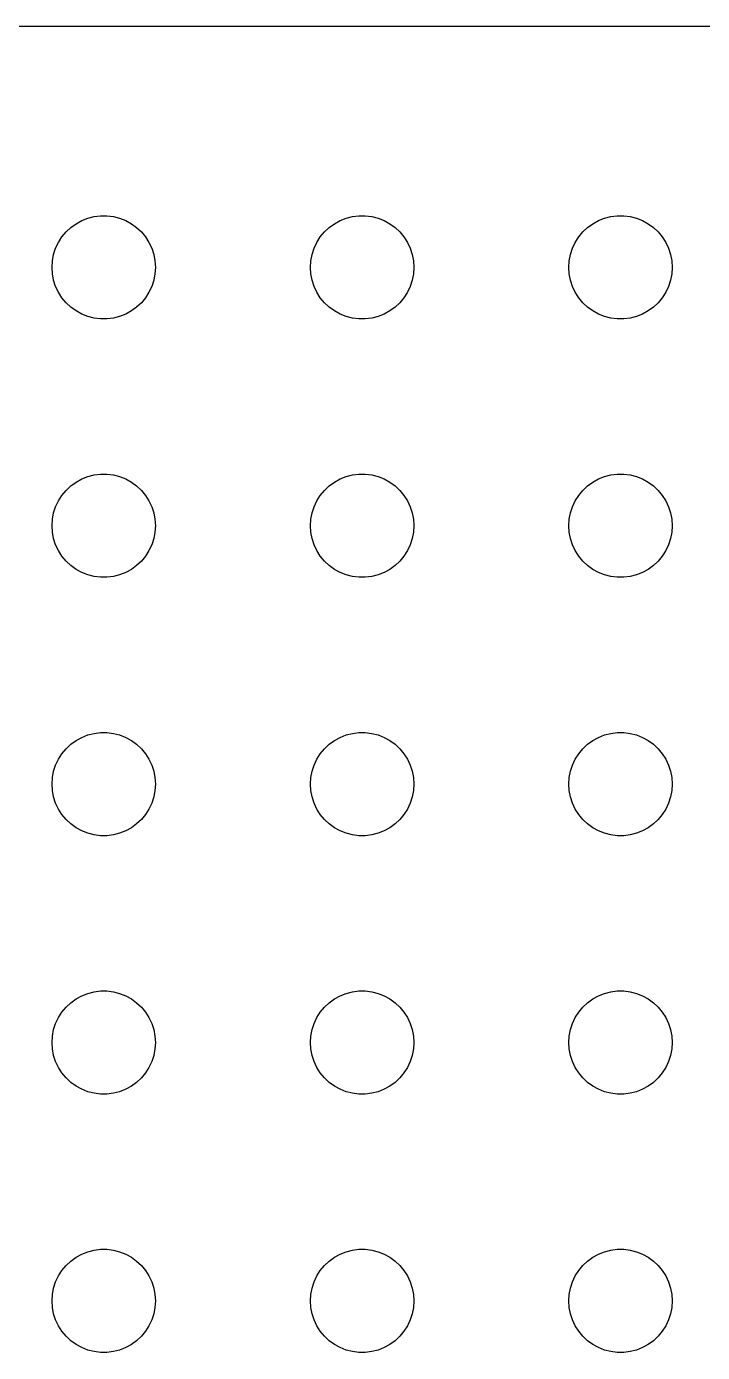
# Model space of a CAD drawing. Header units: metres. Extents: x -37 to 37, y 131 to 289.
# Drawn here: x -2.24 to 17.38, y 166.5 to 204.99 of the extents above; entities that cross this region are included whole.
import ezdxf

# ---------------------------------------------------------------- set-up
doc = ezdxf.new("R2010")
doc.units = ezdxf.units.M

msp = doc.modelspace()

# ---------------------------------------------------------------- linework, layer by layer
for p, q in [((32.3139, 204.99), (-32.3139, 204.99)), ((-0.638657, 199.357), (-0.463516, 199.427)), ((-0.463516, 199.427), (-0.281067, 199.473)), ((-0.281067, 199.473), (-0.094177, 199.497)), ((-0.094177, 199.497), (0.094177, 199.497)), ((0.094177, 199.497), (0.281067, 199.473)), ((0.281067, 199.473), (0.463516, 199.427)), ((0.463516, 199.427), (0.638657, 199.357)), ((6.86133, 199.357), (7.03647, 199.427)), ((7.03647, 199.427), (7.21892, 199.473)), ((7.21892, 199.473), (7.40581, 199.497)), ((7.40581, 199.497), (7.59418, 199.497)), ((7.59418, 199.497), (7.78107, 199.473)), ((7.78107, 199.473), (7.96352, 199.427)), ((7.96352, 199.427), (8.13866, 199.357)), ((14.3613, 199.357), (14.5365, 199.427)), ((14.5365, 199.427), (14.7189, 199.473)), ((14.7189, 199.473), (14.9058, 199.497)), ((14.9058, 199.497), (15.0942, 199.497)), ((15.0942, 199.497), (15.2811, 199.473)), ((15.2811, 199.473), (15.4635, 199.427)), ((15.4635, 199.427), (15.6387, 199.357)), ((-1.21352, 198.882), (-1.09344, 199.027)), ((-1.09344, 199.027), (-0.956131, 199.156)), ((-0.956131, 199.156), (-0.803726, 199.266)), ((-0.803726, 199.266), (-0.638657, 199.357)), ((0.638657, 199.357), (0.803726, 199.266)), ((0.803726, 199.266), (0.956131, 199.156)), ((0.956131, 199.156), (1.09344, 199.027)), ((1.09344, 199.027), (1.21352, 198.882)), ((6.28647, 198.882), (6.40654, 199.027)), ((6.40654, 199.027), (6.54385, 199.156)), ((6.54385, 199.156), (6.69626, 199.266)), ((6.69626, 199.266), (6.86133, 199.357)), ((8.13866, 199.357), (8.30373, 199.266)), ((8.30373, 199.266), (8.45613, 199.156)), ((8.45613, 199.156), (8.59344, 199.027)), ((8.59344, 199.027), (8.71352, 198.882)), ((13.7865, 198.882), (13.9065, 199.027)), ((13.9065, 199.027), (14.0439, 199.156)), ((14.0439, 199.156), (14.1963, 199.266)), ((14.1963, 199.266), (14.3613, 199.357)), ((15.6387, 199.357), (15.8037, 199.266)), ((15.8037, 199.266), (15.9561, 199.156)), ((15.9561, 199.156), (16.0934, 199.027)), ((16.0934, 199.027), (16.2135, 198.882)), ((-1.39465, 198.552), (-1.31445, 198.723)), ((-1.31445, 198.723), (-1.21352, 198.882)), ((1.21352, 198.882), (1.31445, 198.723)), ((1.31445, 198.723), (1.39465, 198.552)), ((6.10533, 198.552), (6.18553, 198.723)), ((6.18553, 198.723), (6.28647, 198.882)), ((8.71352, 198.882), (8.81445, 198.723)), ((8.81445, 198.723), (8.89465, 198.552)), ((13.6053, 198.552), (13.6855, 198.723)), ((13.6855, 198.723), (13.7865, 198.882)), ((16.2135, 198.882), (16.3145, 198.723)), ((16.3145, 198.723), (16.3947, 198.552)), ((-1.48816, 198.188), (-1.45287, 198.373)), ((-1.45287, 198.373), (-1.39465, 198.552)), ((1.39465, 198.552), (1.45287, 198.373)), ((1.45287, 198.373), (1.48816, 198.188)), ((6.01183, 198.188), (6.04712, 198.373)), ((6.04712, 198.373), (6.10533, 198.552)), ((8.89465, 198.552), (8.95287, 198.373)), ((8.95287, 198.373), (8.98816, 198.188)), ((13.5118, 198.188), (13.5471, 198.373)), ((13.5471, 198.373), (13.6053, 198.552)), ((16.3947, 198.552), (16.4529, 198.373)), ((16.4529, 198.373), (16.4882, 198.188)), ((-1.5, 198), (-1.48816, 198.188)), ((-1.48816, 197.812), (-1.5, 198)), ((1.48816, 198.188), (1.5, 198)), ((1.5, 198), (1.48816, 197.812)), ((6, 198), (6.01183, 198.188)), ((6.01183, 197.812), (6, 198)), ((8.98816, 198.188), (9, 198)), ((9, 198), (8.98816, 197.812)), ((13.5, 198), (13.5118, 198.188)), ((13.5118, 197.812), (13.5, 198)), ((16.4882, 198.188), (16.5, 198)), ((16.5, 198), (16.4882, 197.812)), ((-1.45287, 197.627), (-1.48816, 197.812)), ((-1.39465, 197.448), (-1.45287, 197.627)), ((-1.31445, 197.277), (-1.39465, 197.448)), ((1.39465, 197.448), (1.31445, 197.277)), ((1.45287, 197.627), (1.39465, 197.448)), ((1.48816, 197.812), (1.45287, 197.627)), ((6.04712, 197.627), (6.01183, 197.812)), ((6.10533, 197.448), (6.04712, 197.627)), ((6.18553, 197.277), (6.10533, 197.448)), ((8.89465, 197.448), (8.81445, 197.277)), ((8.95287, 197.627), (8.89465, 197.448)), ((8.98816, 197.812), (8.95287, 197.627)), ((13.5471, 197.627), (13.5118, 197.812)), ((13.6053, 197.448), (13.5471, 197.627)), ((13.6855, 197.277), (13.6053, 197.448)), ((16.3947, 197.448), (16.3145, 197.277)), ((16.4529, 197.627), (16.3947, 197.448)), ((16.4882, 197.812), (16.4529, 197.627)), ((-1.21352, 197.118), (-1.31445, 197.277)), ((-1.09344, 196.973), (-1.21352, 197.118)), ((1.21352, 197.118), (1.09344, 196.973)), ((1.31445, 197.277), (1.21352, 197.118)), ((6.28647, 197.118), (6.18553, 197.277)), ((6.40654, 196.973), (6.28647, 197.118)), ((8.71352, 197.118), (8.59344, 196.973)), ((8.81445, 197.277), (8.71352, 197.118)), ((13.7865, 197.118), (13.6855, 197.277)), ((13.9065, 196.973), (13.7865, 197.118)), ((16.2135, 197.118), (16.0934, 196.973)), ((16.3145, 197.277), (16.2135, 197.118)), ((-0.956131, 196.844), (-1.09344, 196.973)), ((-0.803726, 196.734), (-0.956131, 196.844)), ((-0.638657, 196.643), (-0.803726, 196.734)), ((0.803726, 196.734), (0.638657, 196.643)), ((0.956131, 196.844), (0.803726, 196.734)), ((1.09344, 196.973), (0.956131, 196.844)), ((6.54385, 196.844), (6.40654, 196.973)), ((6.69626, 196.734), (6.54385, 196.844)), ((6.86133, 196.643), (6.69626, 196.734)), ((8.30373, 196.734), (8.13866, 196.643)), ((8.45613, 196.844), (8.30373, 196.734)), ((8.59344, 196.973), (8.45613, 196.844)), ((14.0439, 196.844), (13.9065, 196.973)), ((14.1963, 196.734), (14.0439, 196.844)), ((14.3613, 196.643), (14.1963, 196.734)), ((15.8037, 196.734), (15.6387, 196.643)), ((15.9561, 196.844), (15.8037, 196.734)), ((16.0934, 196.973), (15.9561, 196.844)), ((-0.463516, 196.573), (-0.638657, 196.643)), ((-0.281067, 196.527), (-0.463516, 196.573)), ((-0.094177, 196.503), (-0.281067, 196.527)), ((0.094177, 196.503), (-0.094177, 196.503)), ((0.281067, 196.527), (0.094177, 196.503)), ((0.463516, 196.573), (0.281067, 196.527)), ((0.638657, 196.643), (0.463516, 196.573)), ((7.03647, 196.573), (6.86133, 196.643)), ((7.21892, 196.527), (7.03647, 196.573)), ((7.40581, 196.503), (7.21892, 196.527)), ((7.59418, 196.503), (7.40581, 196.503)), ((7.78107, 196.527), (7.59418, 196.503)), ((7.96352, 196.573), (7.78107, 196.527)), ((8.13866, 196.643), (7.96352, 196.573)), ((14.5365, 196.573), (14.3613, 196.643)), ((14.7189, 196.527), (14.5365, 196.573)), ((14.9058, 196.503), (14.7189, 196.527)), ((15.0942, 196.503), (14.9058, 196.503)), ((15.2811, 196.527), (15.0942, 196.503)), ((15.4635, 196.573), (15.2811, 196.527)), ((15.6387, 196.643), (15.4635, 196.573)), ((-0.956131, 191.656), (-0.803726, 191.766)), ((-0.803726, 191.766), (-0.638657, 191.857)), ((-0.638657, 191.857), (-0.463516, 191.927)), ((-0.463516, 191.927), (-0.281067, 191.973)), ((-0.281067, 191.973), (-0.094177, 191.997)), ((-0.094177, 191.997), (0.094177, 191.997)), ((0.094177, 191.997), (0.281067, 191.973)), ((0.281067, 191.973), (0.463516, 191.927)), ((0.463516, 191.927), (0.638657, 191.857)), ((0.638657, 191.857), (0.803726, 191.766)), ((0.803726, 191.766), (0.956131, 191.656)), ((6.54385, 191.656), (6.69626, 191.766)), ((6.69626, 191.766), (6.86133, 191.857)), ((6.86133, 191.857), (7.03647, 191.927)), ((7.03647, 191.927), (7.21892, 191.973)), ((7.21892, 191.973), (7.40581, 191.997)), ((7.40581, 191.997), (7.59418, 191.997)), ((7.59418, 191.997), (7.78107, 191.973)), ((7.78107, 191.973), (7.96352, 191.927)), ((7.96352, 191.927), (8.13866, 191.857)), ((8.13866, 191.857), (8.30373, 191.766)), ((8.30373, 191.766), (8.45613, 191.656)), ((14.0439, 191.656), (14.1963, 191.766)), ((14.1963, 191.766), (14.3613, 191.857)), ((14.3613, 191.857), (14.5365, 191.927)), ((14.5365, 191.927), (14.7189, 191.973)), ((14.7189, 191.973), (14.9058, 191.997)), ((14.9058, 191.997), (15.0942, 191.997)), ((15.0942, 191.997), (15.2811, 191.973)), ((15.2811, 191.973), (15.4635, 191.927)), ((15.4635, 191.927), (15.6387, 191.857)), ((15.6387, 191.857), (15.8037, 191.766)), ((15.8037, 191.766), (15.9561, 191.656)), ((-1.31445, 191.223), (-1.21352, 191.382)), ((-1.21352, 191.382), (-1.09344, 191.527)), ((-1.09344, 191.527), (-0.956131, 191.656)), ((0.956131, 191.656), (1.09344, 191.527)), ((1.09344, 191.527), (1.21352, 191.382)), ((1.21352, 191.382), (1.31445, 191.223)), ((6.18553, 191.223), (6.28647, 191.382)), ((6.28647, 191.382), (6.40654, 191.527)), ((6.40654, 191.527), (6.54385, 191.656)), ((8.45613, 191.656), (8.59344, 191.527)), ((8.59344, 191.527), (8.71352, 191.382)), ((8.71352, 191.382), (8.81445, 191.223)), ((13.6855, 191.223), (13.7865, 191.382)), ((13.7865, 191.382), (13.9065, 191.527)), ((13.9065, 191.527), (14.0439, 191.656)), ((15.9561, 191.656), (16.0934, 191.527)), ((16.0934, 191.527), (16.2135, 191.382)), ((16.2135, 191.382), (16.3145, 191.223)), ((-1.45287, 190.873), (-1.39465, 191.052)), ((-1.39465, 191.052), (-1.31445, 191.223)), ((1.31445, 191.223), (1.39465, 191.052)), ((1.39465, 191.052), (1.45287, 190.873)), ((6.04712, 190.873), (6.10533, 191.052)), ((6.10533, 191.052), (6.18553, 191.223)), ((8.81445, 191.223), (8.89465, 191.052)), ((8.89465, 191.052), (8.95287, 190.873)), ((13.5471, 190.873), (13.6053, 191.052)), ((13.6053, 191.052), (13.6855, 191.223)), ((16.3145, 191.223), (16.3947, 191.052)), ((16.3947, 191.052), (16.4529, 190.873)), ((-1.5, 190.5), (-1.48816, 190.688)), ((-1.48816, 190.688), (-1.45287, 190.873)), ((1.45287, 190.873), (1.48816, 190.688)), ((1.48816, 190.688), (1.5, 190.5)), ((6, 190.5), (6.01183, 190.688)), ((6.01183, 190.688), (6.04712, 190.873)), ((8.95287, 190.873), (8.98816, 190.688)), ((8.98816, 190.688), (9, 190.5)), ((13.5, 190.5), (13.5118, 190.688)), ((13.5118, 190.688), (13.5471, 190.873)), ((16.4529, 190.873), (16.4882, 190.688)), ((16.4882, 190.688), (16.5, 190.5)), ((-1.48816, 190.312), (-1.5, 190.5)), ((-1.45287, 190.127), (-1.48816, 190.312)), ((-1.39465, 189.948), (-1.45287, 190.127)), ((1.45287, 190.127), (1.39465, 189.948)), ((1.48816, 190.312), (1.45287, 190.127)), ((1.5, 190.5), (1.48816, 190.312)), ((6.01183, 190.312), (6, 190.5)), ((6.04712, 190.127), (6.01183, 190.312)), ((6.10533, 189.948), (6.04712, 190.127)), ((8.95287, 190.127), (8.89465, 189.948)), ((8.98816, 190.312), (8.95287, 190.127)), ((9, 190.5), (8.98816, 190.312)), ((13.5118, 190.312), (13.5, 190.5)), ((13.5471, 190.127), (13.5118, 190.312)), ((13.6053, 189.948), (13.5471, 190.127)), ((16.4529, 190.127), (16.3947, 189.948)), ((16.4882, 190.312), (16.4529, 190.127)), ((16.5, 190.5), (16.4882, 190.312)), ((-1.31445, 189.777), (-1.39465, 189.948)), ((-1.21352, 189.618), (-1.31445, 189.777)), ((1.31445, 189.777), (1.21352, 189.618)), ((1.39465, 189.948), (1.31445, 189.777)), ((6.18553, 189.777), (6.10533, 189.948)), ((6.28647, 189.618), (6.18553, 189.777)), ((8.81445, 189.777), (8.71352, 189.618)), ((8.89465, 189.948), (8.81445, 189.777)), ((13.6855, 189.777), (13.6053, 189.948)), ((13.7865, 189.618), (13.6855, 189.777)), ((16.3145, 189.777), (16.2135, 189.618)), ((16.3947, 189.948), (16.3145, 189.777)), ((-1.09344, 189.473), (-1.21352, 189.618)), ((-0.956131, 189.344), (-1.09344, 189.473)), ((1.09344, 189.473), (0.956131, 189.344)), ((1.21352, 189.618), (1.09344, 189.473)), ((6.40654, 189.473), (6.28647, 189.618)), ((6.54385, 189.344), (6.40654, 189.473)), ((8.59344, 189.473), (8.45613, 189.344)), ((8.71352, 189.618), (8.59344, 189.473)), ((13.9065, 189.473), (13.7865, 189.618)), ((14.0439, 189.344), (13.9065, 189.473)), ((16.0934, 189.473), (15.9561, 189.344)), ((16.2135, 189.618), (16.0934, 189.473)), ((-0.803726, 189.234), (-0.956131, 189.344)), ((-0.638657, 189.143), (-0.803726, 189.234)), ((-0.463516, 189.073), (-0.638657, 189.143)), ((-0.281067, 189.027), (-0.463516, 189.073)), ((-0.094177, 189.003), (-0.281067, 189.027)), ((0.094177, 189.003), (-0.094177, 189.003)), ((0.281067, 189.027), (0.094177, 189.003)), ((0.463516, 189.073), (0.281067, 189.027)), ((0.638657, 189.143), (0.463516, 189.073)), ((0.803726, 189.234), (0.638657, 189.143)), ((0.956131, 189.344), (0.803726, 189.234)), ((6.69626, 189.234), (6.54385, 189.344)), ((6.86133, 189.143), (6.69626, 189.234)), ((7.03647, 189.073), (6.86133, 189.143)), ((7.21892, 189.027), (7.03647, 189.073)), ((7.40581, 189.003), (7.21892, 189.027)), ((7.59418, 189.003), (7.40581, 189.003)), ((7.78107, 189.027), (7.59418, 189.003)), ((7.96352, 189.073), (7.78107, 189.027)), ((8.13866, 189.143), (7.96352, 189.073)), ((8.30373, 189.234), (8.13866, 189.143)), ((8.45613, 189.344), (8.30373, 189.234)), ((14.1963, 189.234), (14.0439, 189.344)), ((14.3613, 189.143), (14.1963, 189.234)), ((14.5365, 189.073), (14.3613, 189.143)), ((14.7189, 189.027), (14.5365, 189.073)), ((14.9058, 189.003), (14.7189, 189.027)), ((15.0942, 189.003), (14.9058, 189.003)), ((15.2811, 189.027), (15.0942, 189.003)), ((15.4635, 189.073), (15.2811, 189.027)), ((15.6387, 189.143), (15.4635, 189.073)), ((15.8037, 189.234), (15.6387, 189.143)), ((15.9561, 189.344), (15.8037, 189.234)), ((-0.803726, 184.266), (-0.638657, 184.357)), ((-0.638657, 184.357), (-0.463516, 184.427)), ((-0.463516, 184.427), (-0.281067, 184.473)), ((-0.281067, 184.473), (-0.094177, 184.497)), ((-0.094177, 184.497), (0.094177, 184.497)), ((0.094177, 184.497), (0.281067, 184.473)), ((0.281067, 184.473), (0.463516, 184.427)), ((0.463516, 184.427), (0.638657, 184.357)), ((0.638657, 184.357), (0.803726, 184.266)), ((6.69626, 184.266), (6.86133, 184.357)), ((6.86133, 184.357), (7.03647, 184.427)), ((7.03647, 184.427), (7.21892, 184.473)), ((7.21892, 184.473), (7.40581, 184.497)), ((7.40581, 184.497), (7.59418, 184.497)), ((7.59418, 184.497), (7.78107, 184.473)), ((7.78107, 184.473), (7.96352, 184.427)), ((7.96352, 184.427), (8.13866, 184.357)), ((8.13866, 184.357), (8.30373, 184.266)), ((14.1963, 184.266), (14.3613, 184.357)), ((14.3613, 184.357), (14.5365, 184.427)), ((14.5365, 184.427), (14.7189, 184.473)), ((14.7189, 184.473), (14.9058, 184.497)), ((14.9058, 184.497), (15.0942, 184.497)), ((15.0942, 184.497), (15.2811, 184.473)), ((15.2811, 184.473), (15.4635, 184.427)), ((15.4635, 184.427), (15.6387, 184.357)), ((15.6387, 184.357), (15.8037, 184.266)), ((-1.21352, 183.882), (-1.09344, 184.027)), ((-1.09344, 184.027), (-0.956131, 184.156)), ((-0.956131, 184.156), (-0.803726, 184.266)), ((0.803726, 184.266), (0.956131, 184.156)), ((0.956131, 184.156), (1.09344, 184.027)), ((1.09344, 184.027), (1.21352, 183.882)), ((6.28647, 183.882), (6.40654, 184.027)), ((6.40654, 184.027), (6.54385, 184.156)), ((6.54385, 184.156), (6.69626, 184.266)), ((8.30373, 184.266), (8.45613, 184.156)), ((8.45613, 184.156), (8.59344, 184.027)), ((8.59344, 184.027), (8.71352, 183.882)), ((13.7865, 183.882), (13.9065, 184.027)), ((13.9065, 184.027), (14.0439, 184.156)), ((14.0439, 184.156), (14.1963, 184.266)), ((15.8037, 184.266), (15.9561, 184.156)), ((15.9561, 184.156), (16.0934, 184.027)), ((16.0934, 184.027), (16.2135, 183.882)), ((-1.39465, 183.552), (-1.31445, 183.723)), ((-1.31445, 183.723), (-1.21352, 183.882)), ((1.21352, 183.882), (1.31445, 183.723)), ((1.31445, 183.723), (1.39465, 183.552)), ((6.10533, 183.552), (6.18553, 183.723)), ((6.18553, 183.723), (6.28647, 183.882)), ((8.71352, 183.882), (8.81445, 183.723)), ((8.81445, 183.723), (8.89465, 183.552)), ((13.6053, 183.552), (13.6855, 183.723)), ((13.6855, 183.723), (13.7865, 183.882)), ((16.2135, 183.882), (16.3145, 183.723)), ((16.3145, 183.723), (16.3947, 183.552)), ((-1.48816, 183.188), (-1.45287, 183.373)), ((-1.45287, 183.373), (-1.39465, 183.552)), ((1.39465, 183.552), (1.45287, 183.373)), ((1.45287, 183.373), (1.48816, 183.188)), ((6.01183, 183.188), (6.04712, 183.373)), ((6.04712, 183.373), (6.10533, 183.552)), ((8.89465, 183.552), (8.95287, 183.373)), ((8.95287, 183.373), (8.98816, 183.188)), ((13.5118, 183.188), (13.5471, 183.373)), ((13.5471, 183.373), (13.6053, 183.552)), ((16.3947, 183.552), (16.4529, 183.373)), ((16.4529, 183.373), (16.4882, 183.188)), ((-1.5, 183), (-1.48816, 183.188)), ((-1.48816, 182.812), (-1.5, 183)), ((1.48816, 183.188), (1.5, 183)), ((1.5, 183), (1.48816, 182.812)), ((6, 183), (6.01183, 183.188)), ((6.01183, 182.812), (6, 183)), ((8.98816, 183.188), (9, 183)), ((9, 183), (8.98816, 182.812)), ((13.5, 183), (13.5118, 183.188)), ((13.5118, 182.812), (13.5, 183)), ((16.4882, 183.188), (16.5, 183)), ((16.5, 183), (16.4882, 182.812)), ((-1.45287, 182.627), (-1.48816, 182.812)), ((-1.39465, 182.448), (-1.45287, 182.627)), ((-1.31445, 182.277), (-1.39465, 182.448)), ((1.39465, 182.448), (1.31445, 182.277)), ((1.45287, 182.627), (1.39465, 182.448)), ((1.48816, 182.812), (1.45287, 182.627)), ((6.04712, 182.627), (6.01183, 182.812)), ((6.10533, 182.448), (6.04712, 182.627)), ((6.18553, 182.277), (6.10533, 182.448)), ((8.89465, 182.448), (8.81445, 182.277)), ((8.95287, 182.627), (8.89465, 182.448)), ((8.98816, 182.812), (8.95287, 182.627)), ((13.5471, 182.627), (13.5118, 182.812)), ((13.6053, 182.448), (13.5471, 182.627)), ((13.6855, 182.277), (13.6053, 182.448)), ((16.3947, 182.448), (16.3145, 182.277)), ((16.4529, 182.627), (16.3947, 182.448)), ((16.4882, 182.812), (16.4529, 182.627)), ((-1.21352, 182.118), (-1.31445, 182.277)), ((-1.09344, 181.973), (-1.21352, 182.118)), ((1.21352, 182.118), (1.09344, 181.973)), ((1.31445, 182.277), (1.21352, 182.118)), ((6.28647, 182.118), (6.18553, 182.277)), ((6.40654, 181.973), (6.28647, 182.118)), ((8.71352, 182.118), (8.59344, 181.973)), ((8.81445, 182.277), (8.71352, 182.118)), ((13.7865, 182.118), (13.6855, 182.277)), ((13.9065, 181.973), (13.7865, 182.118)), ((16.2135, 182.118), (16.0934, 181.973)), ((16.3145, 182.277), (16.2135, 182.118)), ((-0.956131, 181.844), (-1.09344, 181.973)), ((-0.803726, 181.734), (-0.956131, 181.844)), ((-0.638657, 181.643), (-0.803726, 181.734)), ((0.803726, 181.734), (0.638657, 181.643)), ((0.956131, 181.844), (0.803726, 181.734)), ((1.09344, 181.973), (0.956131, 181.844)), ((6.54385, 181.844), (6.40654, 181.973)), ((6.69626, 181.734), (6.54385, 181.844)), ((6.86133, 181.643), (6.69626, 181.734)), ((8.30373, 181.734), (8.13866, 181.643)), ((8.45613, 181.844), (8.30373, 181.734)), ((8.59344, 181.973), (8.45613, 181.844)), ((14.0439, 181.844), (13.9065, 181.973)), ((14.1963, 181.734), (14.0439, 181.844)), ((14.3613, 181.643), (14.1963, 181.734)), ((15.8037, 181.734), (15.6387, 181.643)), ((15.9561, 181.844), (15.8037, 181.734)), ((16.0934, 181.973), (15.9561, 181.844)), ((-0.463516, 181.573), (-0.638657, 181.643)), ((-0.281067, 181.527), (-0.463516, 181.573)), ((-0.094177, 181.503), (-0.281067, 181.527)), ((0.094177, 181.503), (-0.094177, 181.503)), ((0.281067, 181.527), (0.094177, 181.503)), ((0.463516, 181.573), (0.281067, 181.527)), ((0.638657, 181.643), (0.463516, 181.573)), ((7.03647, 181.573), (6.86133, 181.643)), ((7.21892, 181.527), (7.03647, 181.573)), ((7.40581, 181.503), (7.21892, 181.527)), ((7.59418, 181.503), (7.40581, 181.503)), ((7.78107, 181.527), (7.59418, 181.503)), ((7.96352, 181.573), (7.78107, 181.527)), ((8.13866, 181.643), (7.96352, 181.573)), ((14.5365, 181.573), (14.3613, 181.643)), ((14.7189, 181.527), (14.5365, 181.573)), ((14.9058, 181.503), (14.7189, 181.527)), ((15.0942, 181.503), (14.9058, 181.503)), ((15.2811, 181.527), (15.0942, 181.503)), ((15.4635, 181.573), (15.2811, 181.527)), ((15.6387, 181.643), (15.4635, 181.573)), ((-1.09344, 176.527), (-0.956131, 176.656)), ((-0.956131, 176.656), (-0.803726, 176.766)), ((-0.803726, 176.766), (-0.638657, 176.857)), ((-0.638657, 176.857), (-0.463516, 176.927)), ((-0.463516, 176.927), (-0.281067, 176.973)), ((-0.281067, 176.973), (-0.094177, 176.997)), ((-0.094177, 176.997), (0.094177, 176.997)), ((0.094177, 176.997), (0.281067, 176.973)), ((0.281067, 176.973), (0.463516, 176.927)), ((0.463516, 176.927), (0.638657, 176.857)), ((0.638657, 176.857), (0.803726, 176.766)), ((0.803726, 176.766), (0.956131, 176.656)), ((0.956131, 176.656), (1.09344, 176.527)), ((6.40654, 176.527), (6.54385, 176.656)), ((6.54385, 176.656), (6.69626, 176.766)), ((6.69626, 176.766), (6.86133, 176.857)), ((6.86133, 176.857), (7.03647, 176.927)), ((7.03647, 176.927), (7.21892, 176.973)), ((7.21892, 176.973), (7.40581, 176.997)), ((7.40581, 176.997), (7.59418, 176.997)), ((7.59418, 176.997), (7.78107, 176.973)), ((7.78107, 176.973), (7.96352, 176.927)), ((7.96352, 176.927), (8.13866, 176.857)), ((8.13866, 176.857), (8.30373, 176.766)), ((8.30373, 176.766), (8.45613, 176.656)), ((8.45613, 176.656), (8.59344, 176.527)), ((13.9065, 176.527), (14.0439, 176.656)), ((14.0439, 176.656), (14.1963, 176.766)), ((14.1963, 176.766), (14.3613, 176.857)), ((14.3613, 176.857), (14.5365, 176.927)), ((14.5365, 176.927), (14.7189, 176.973)), ((14.7189, 176.973), (14.9058, 176.997)), ((14.9058, 176.997), (15.0942, 176.997)), ((15.0942, 176.997), (15.2811, 176.973)), ((15.2811, 176.973), (15.4635, 176.927)), ((15.4635, 176.927), (15.6387, 176.857)), ((15.6387, 176.857), (15.8037, 176.766)), ((15.8037, 176.766), (15.9561, 176.656)), ((15.9561, 176.656), (16.0934, 176.527)), ((-1.31445, 176.223), (-1.21352, 176.382)), ((-1.21352, 176.382), (-1.09344, 176.527)), ((1.09344, 176.527), (1.21352, 176.382)), ((1.21352, 176.382), (1.31445, 176.223)), ((6.18553, 176.223), (6.28647, 176.382)), ((6.28647, 176.382), (6.40654, 176.527)), ((8.59344, 176.527), (8.71352, 176.382)), ((8.71352, 176.382), (8.81445, 176.223)), ((13.6855, 176.223), (13.7865, 176.382)), ((13.7865, 176.382), (13.9065, 176.527)), ((16.0934, 176.527), (16.2135, 176.382)), ((16.2135, 176.382), (16.3145, 176.223)), ((-1.45287, 175.873), (-1.39465, 176.052)), ((-1.39465, 176.052), (-1.31445, 176.223)), ((1.31445, 176.223), (1.39465, 176.052)), ((1.39465, 176.052), (1.45287, 175.873)), ((6.04712, 175.873), (6.10533, 176.052)), ((6.10533, 176.052), (6.18553, 176.223)), ((8.81445, 176.223), (8.89465, 176.052)), ((8.89465, 176.052), (8.95287, 175.873)), ((13.5471, 175.873), (13.6053, 176.052)), ((13.6053, 176.052), (13.6855, 176.223)), ((16.3145, 176.223), (16.3947, 176.052)), ((16.3947, 176.052), (16.4529, 175.873)), ((-1.5, 175.5), (-1.48816, 175.688)), ((-1.48816, 175.688), (-1.45287, 175.873)), ((1.45287, 175.873), (1.48816, 175.688)), ((1.48816, 175.688), (1.5, 175.5)), ((6, 175.5), (6.01183, 175.688)), ((6.01183, 175.688), (6.04712, 175.873)), ((8.95287, 175.873), (8.98816, 175.688)), ((8.98816, 175.688), (9, 175.5)), ((13.5, 175.5), (13.5118, 175.688)), ((13.5118, 175.688), (13.5471, 175.873)), ((16.4529, 175.873), (16.4882, 175.688)), ((16.4882, 175.688), (16.5, 175.5)), ((-1.48816, 175.312), (-1.5, 175.5)), ((-1.45287, 175.127), (-1.48816, 175.312)), ((-1.39465, 174.948), (-1.45287, 175.127)), ((1.45287, 175.127), (1.39465, 174.948)), ((1.48816, 175.312), (1.45287, 175.127)), ((1.5, 175.5), (1.48816, 175.312)), ((6.01183, 175.312), (6, 175.5)), ((6.04712, 175.127), (6.01183, 175.312)), ((6.10533, 174.948), (6.04712, 175.127)), ((8.95287, 175.127), (8.89465, 174.948)), ((8.98816, 175.312), (8.95287, 175.127)), ((9, 175.5), (8.98816, 175.312)), ((13.5118, 175.312), (13.5, 175.5)), ((13.5471, 175.127), (13.5118, 175.312)), ((13.6053, 174.948), (13.5471, 175.127)), ((16.4529, 175.127), (16.3947, 174.948)), ((16.4882, 175.312), (16.4529, 175.127)), ((16.5, 175.5), (16.4882, 175.312)), ((-1.31445, 174.777), (-1.39465, 174.948)), ((-1.21352, 174.618), (-1.31445, 174.777)), ((1.31445, 174.777), (1.21352, 174.618)), ((1.39465, 174.948), (1.31445, 174.777)), ((6.18553, 174.777), (6.10533, 174.948)), ((6.28647, 174.618), (6.18553, 174.777)), ((8.81445, 174.777), (8.71352, 174.618)), ((8.89465, 174.948), (8.81445, 174.777)), ((13.6855, 174.777), (13.6053, 174.948)), ((13.7865, 174.618), (13.6855, 174.777)), ((16.3145, 174.777), (16.2135, 174.618)), ((16.3947, 174.948), (16.3145, 174.777)), ((-1.09344, 174.473), (-1.21352, 174.618)), ((-0.956131, 174.344), (-1.09344, 174.473)), ((1.09344, 174.473), (0.956131, 174.344)), ((1.21352, 174.618), (1.09344, 174.473)), ((6.40654, 174.473), (6.28647, 174.618)), ((6.54385, 174.344), (6.40654, 174.473)), ((8.59344, 174.473), (8.45613, 174.344)), ((8.71352, 174.618), (8.59344, 174.473)), ((13.9065, 174.473), (13.7865, 174.618)), ((14.0439, 174.344), (13.9065, 174.473)), ((16.0934, 174.473), (15.9561, 174.344)), ((16.2135, 174.618), (16.0934, 174.473)), ((-0.803726, 174.234), (-0.956131, 174.344)), ((-0.638657, 174.143), (-0.803726, 174.234)), ((-0.463516, 174.073), (-0.638657, 174.143)), ((-0.281067, 174.027), (-0.463516, 174.073)), ((-0.094177, 174.003), (-0.281067, 174.027)), ((0.094177, 174.003), (-0.094177, 174.003)), ((0.281067, 174.027), (0.094177, 174.003)), ((0.463516, 174.073), (0.281067, 174.027)), ((0.638657, 174.143), (0.463516, 174.073)), ((0.803726, 174.234), (0.638657, 174.143)), ((0.956131, 174.344), (0.803726, 174.234)), ((6.69626, 174.234), (6.54385, 174.344)), ((6.86133, 174.143), (6.69626, 174.234)), ((7.03647, 174.073), (6.86133, 174.143)), ((7.21892, 174.027), (7.03647, 174.073)), ((7.40581, 174.003), (7.21892, 174.027)), ((7.59418, 174.003), (7.40581, 174.003)), ((7.78107, 174.027), (7.59418, 174.003)), ((7.96352, 174.073), (7.78107, 174.027)), ((8.13866, 174.143), (7.96352, 174.073)), ((8.30373, 174.234), (8.13866, 174.143)), ((8.45613, 174.344), (8.30373, 174.234)), ((14.1963, 174.234), (14.0439, 174.344)), ((14.3613, 174.143), (14.1963, 174.234)), ((14.5365, 174.073), (14.3613, 174.143)), ((14.7189, 174.027), (14.5365, 174.073)), ((14.9058, 174.003), (14.7189, 174.027)), ((15.0942, 174.003), (14.9058, 174.003)), ((15.2811, 174.027), (15.0942, 174.003)), ((15.4635, 174.073), (15.2811, 174.027)), ((15.6387, 174.143), (15.4635, 174.073)), ((15.8037, 174.234), (15.6387, 174.143)), ((15.9561, 174.344), (15.8037, 174.234)), ((-0.803726, 169.266), (-0.638657, 169.357)), ((-0.638657, 169.357), (-0.463516, 169.427)), ((-0.463516, 169.427), (-0.281067, 169.473)), ((-0.281067, 169.473), (-0.094177, 169.497)), ((-0.094177, 169.497), (0.094177, 169.497)), ((0.094177, 169.497), (0.281067, 169.473)), ((0.281067, 169.473), (0.463516, 169.427)), ((0.463516, 169.427), (0.638657, 169.357)), ((0.638657, 169.357), (0.803726, 169.266)), ((6.69626, 169.266), (6.86133, 169.357)), ((6.86133, 169.357), (7.03647, 169.427)), ((7.03647, 169.427), (7.21892, 169.473)), ((7.21892, 169.473), (7.40581, 169.497)), ((7.40581, 169.497), (7.59418, 169.497)), ((7.59418, 169.497), (7.78107, 169.473)), ((7.78107, 169.473), (7.96352, 169.427)), ((7.96352, 169.427), (8.13866, 169.357)), ((8.13866, 169.357), (8.30373, 169.266)), ((14.1963, 169.266), (14.3613, 169.357)), ((14.3613, 169.357), (14.5365, 169.427)), ((14.5365, 169.427), (14.7189, 169.473)), ((14.7189, 169.473), (14.9058, 169.497)), ((14.9058, 169.497), (15.0942, 169.497)), ((15.0942, 169.497), (15.2811, 169.473)), ((15.2811, 169.473), (15.4635, 169.427)), ((15.4635, 169.427), (15.6387, 169.357)), ((15.6387, 169.357), (15.8037, 169.266)), ((-1.21352, 168.882), (-1.09344, 169.027)), ((-1.09344, 169.027), (-0.956131, 169.156)), ((-0.956131, 169.156), (-0.803726, 169.266)), ((0.803726, 169.266), (0.956131, 169.156)), ((0.956131, 169.156), (1.09344, 169.027)), ((1.09344, 169.027), (1.21352, 168.882)), ((6.28647, 168.882), (6.40654, 169.027)), ((6.40654, 169.027), (6.54385, 169.156)), ((6.54385, 169.156), (6.69626, 169.266)), ((8.30373, 169.266), (8.45613, 169.156)), ((8.45613, 169.156), (8.59344, 169.027)), ((8.59344, 169.027), (8.71352, 168.882)), ((13.7865, 168.882), (13.9065, 169.027)), ((13.9065, 169.027), (14.0439, 169.156)), ((14.0439, 169.156), (14.1963, 169.266)), ((15.8037, 169.266), (15.9561, 169.156)), ((15.9561, 169.156), (16.0934, 169.027)), ((16.0934, 169.027), (16.2135, 168.882)), ((-1.39465, 168.552), (-1.31445, 168.723)), ((-1.31445, 168.723), (-1.21352, 168.882)), ((1.21352, 168.882), (1.31445, 168.723)), ((1.31445, 168.723), (1.39465, 168.552)), ((6.10533, 168.552), (6.18553, 168.723)), ((6.18553, 168.723), (6.28647, 168.882)), ((8.71352, 168.882), (8.81445, 168.723)), ((8.81445, 168.723), (8.89465, 168.552)), ((13.6053, 168.552), (13.6855, 168.723)), ((13.6855, 168.723), (13.7865, 168.882)), ((16.2135, 168.882), (16.3145, 168.723)), ((16.3145, 168.723), (16.3947, 168.552)), ((-1.48816, 168.188), (-1.45287, 168.373)), ((-1.45287, 168.373), (-1.39465, 168.552)), ((1.39465, 168.552), (1.45287, 168.373)), ((1.45287, 168.373), (1.48816, 168.188)), ((6.01183, 168.188), (6.04712, 168.373)), ((6.04712, 168.373), (6.10533, 168.552)), ((8.89465, 168.552), (8.95287, 168.373)), ((8.95287, 168.373), (8.98816, 168.188)), ((13.5118, 168.188), (13.5471, 168.373)), ((13.5471, 168.373), (13.6053, 168.552)), ((16.3947, 168.552), (16.4529, 168.373)), ((16.4529, 168.373), (16.4882, 168.188)), ((-1.5, 168), (-1.48816, 168.188)), ((-1.48816, 167.812), (-1.5, 168)), ((-1.45287, 167.627), (-1.48816, 167.812)), ((1.48816, 167.812), (1.45287, 167.627)), ((1.48816, 168.188), (1.5, 168)), ((1.5, 168), (1.48816, 167.812)), ((6, 168), (6.01183, 168.188)), ((6.01183, 167.812), (6, 168)), ((6.04712, 167.627), (6.01183, 167.812)), ((8.98816, 167.812), (8.95287, 167.627)), ((8.98816, 168.188), (9, 168)), ((9, 168), (8.98816, 167.812)), ((13.5, 168), (13.5118, 168.188)), ((13.5118, 167.812), (13.5, 168)), ((13.5471, 167.627), (13.5118, 167.812)), ((16.4882, 167.812), (16.4529, 167.627)), ((16.4882, 168.188), (16.5, 168)), ((16.5, 168), (16.4882, 167.812)), ((-1.39465, 167.448), (-1.45287, 167.627)), ((-1.31445, 167.277), (-1.39465, 167.448)), ((1.39465, 167.448), (1.31445, 167.277)), ((1.45287, 167.627), (1.39465, 167.448)), ((6.10533, 167.448), (6.04712, 167.627)), ((6.18553, 167.277), (6.10533, 167.448)), ((8.89465, 167.448), (8.81445, 167.277)), ((8.95287, 167.627), (8.89465, 167.448)), ((13.6053, 167.448), (13.5471, 167.627)), ((13.6855, 167.277), (13.6053, 167.448)), ((16.3947, 167.448), (16.3145, 167.277)), ((16.4529, 167.627), (16.3947, 167.448)), ((-1.21352, 167.118), (-1.31445, 167.277)), ((-1.09344, 166.973), (-1.21352, 167.118)), ((1.21352, 167.118), (1.09344, 166.973)), ((1.31445, 167.277), (1.21352, 167.118)), ((6.28647, 167.118), (6.18553, 167.277)), ((6.40654, 166.973), (6.28647, 167.118)), ((8.71352, 167.118), (8.59344, 166.973)), ((8.81445, 167.277), (8.71352, 167.118)), ((13.7865, 167.118), (13.6855, 167.277)), ((13.9065, 166.973), (13.7865, 167.118)), ((16.2135, 167.118), (16.0934, 166.973)), ((16.3145, 167.277), (16.2135, 167.118)), ((-0.956131, 166.844), (-1.09344, 166.973)), ((-0.803726, 166.734), (-0.956131, 166.844)), ((-0.638657, 166.643), (-0.803726, 166.734)), ((0.803726, 166.734), (0.638657, 166.643)), ((0.956131, 166.844), (0.803726, 166.734)), ((1.09344, 166.973), (0.956131, 166.844)), ((6.54385, 166.844), (6.40654, 166.973)), ((6.69626, 166.734), (6.54385, 166.844)), ((6.86133, 166.643), (6.69626, 166.734)), ((8.30373, 166.734), (8.13866, 166.643)), ((8.45613, 166.844), (8.30373, 166.734)), ((8.59344, 166.973), (8.45613, 166.844)), ((14.0439, 166.844), (13.9065, 166.973)), ((14.1963, 166.734), (14.0439, 166.844)), ((14.3613, 166.643), (14.1963, 166.734)), ((15.8037, 166.734), (15.6387, 166.643)), ((15.9561, 166.844), (15.8037, 166.734)), ((16.0934, 166.973), (15.9561, 166.844)), ((-0.463516, 166.573), (-0.638657, 166.643)), ((-0.281067, 166.527), (-0.463516, 166.573)), ((-0.094177, 166.503), (-0.281067, 166.527)), ((0.094177, 166.503), (-0.094177, 166.503)), ((0.281067, 166.527), (0.094177, 166.503)), ((0.463516, 166.573), (0.281067, 166.527)), ((0.638657, 166.643), (0.463516, 166.573)), ((7.03647, 166.573), (6.86133, 166.643)), ((7.21892, 166.527), (7.03647, 166.573)), ((7.40581, 166.503), (7.21892, 166.527)), ((7.59418, 166.503), (7.40581, 166.503)), ((7.78107, 166.527), (7.59418, 166.503)), ((7.96352, 166.573), (7.78107, 166.527)), ((8.13866, 166.643), (7.96352, 166.573)), ((14.5365, 166.573), (14.3613, 166.643)), ((14.7189, 166.527), (14.5365, 166.573)), ((14.9058, 166.503), (14.7189, 166.527)), ((15.0942, 166.503), (14.9058, 166.503)), ((15.2811, 166.527), (15.0942, 166.503)), ((15.4635, 166.573), (15.2811, 166.527)), ((15.6387, 166.643), (15.4635, 166.573))]:
    msp.add_line(p, q)

doc.saveas('drawing.dxf')
